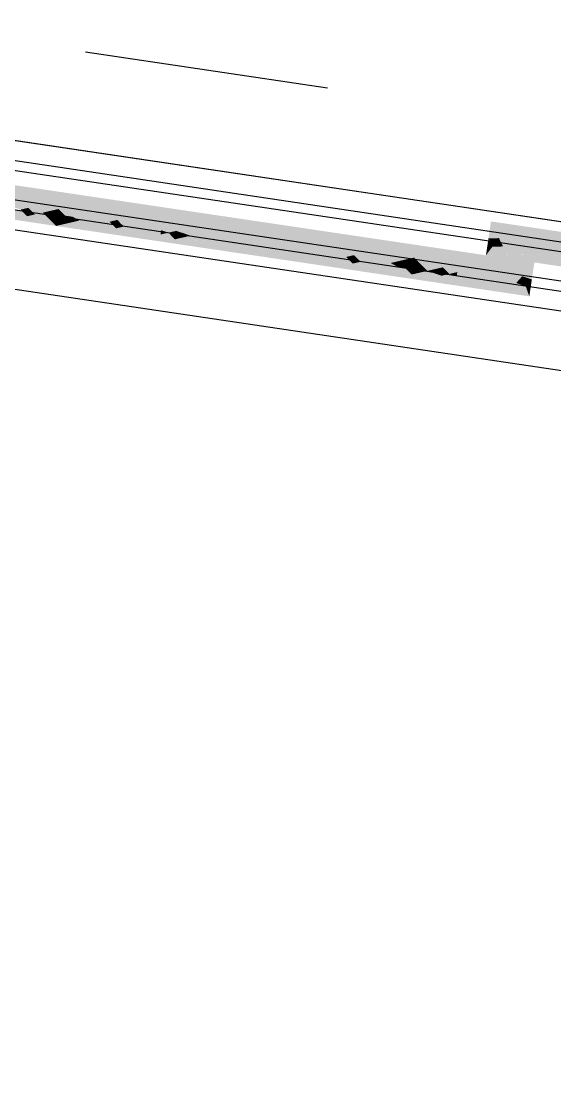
# Model space of a CAD drawing. Header units: millimetres. Extents: x 338 to 506, y 179 to 335.
# Drawn here: x 391.401 to 391.946, y 217.741 to 218.815 of the extents above; entities that cross this region are included whole.
import ezdxf

# ---------------------------------------------------------------- set-up
doc = ezdxf.new("R2010")
doc.units = ezdxf.units.MM
doc.linetypes.add('CENTER', pattern=[2, 1.25, -0.25, 0.25, -0.25])
doc.linetypes.add('DASHED2', pattern=[0.375, 0.25, -0.125])
for name, color, linetype in [('EJES_DE_COLUMNA', 255, 'DASHED2'), ('MUROS', 32, 'Continuous'), ('REJAS', 151, 'Continuous')]:
    doc.layers.add(name, color=color, linetype=linetype)

# ---------------------------------------------------------------- blocks, each defined once
blk = doc.blocks.new('*U378')
at = {"layer": 'REJAS', "color": 18, "linetype": 'Continuous', "extrusion": (0, 0, -1)}
for points in [[(-2929.0014, 1980.2666), (-2928.9927, 1980.0222), (-2928.9927, 1980.5109)], [(-2929.0102, 1980.0222), (-2929.0014, 1980.2666), (-2929.0277, 1980.5109)], [(-2929.0102, 1980.0222), (-2929.0277, 1980.5109), (-2929.0277, 1979.5336)], [(-2929.0036, 1980.0833), (-2928.9927, 1980.0222), (-2928.9971, 1980.1444)], [(-2929.0036, 1980.0833), (-2929.0058, 1980.1444), (-2929.0102, 1980.0222)], [(-2929.0009, 1980.0681), (-2929.0039, 1980.0604), (-2928.9982, 1980.0528)], [(-2929.003, 1980.0553), (-2929.001, 1980.0566), (-2929.0039, 1980.0604)], [(-2929.0039, 1980.0604), (-2929.0054, 1980.0566), (-2929.003, 1980.0553)], [(-2929.0039, 1980.0604), (-2929.0053, 1980.0681), (-2929.0069, 1980.0528)], [(-2929.0042, 1980.0375), (-2928.9927, 1980.0222), (-2928.9982, 1980.0528)], [(-2928.9982, 1980.0528), (-2929.001, 1980.0566), (-2929.003, 1980.0553)], [(-2929.0025, 1980.0528), (-2928.9982, 1980.0528), (-2929.003, 1980.0553)], [(-2928.9982, 1980.0528), (-2929.0021, 1980.0502), (-2928.9997, 1980.049)], [(-2929.0021, 1980.0502), (-2928.9982, 1980.0528), (-2929.0025, 1980.0528)], [(-2928.9997, 1980.049), (-2929.0021, 1980.0502), (-2929.0012, 1980.0451)], [(-2929.0012, 1980.0451), (-2929.0069, 1980.0528), (-2929.0042, 1980.0375)], [(-2929.0012, 1980.0451), (-2929.0021, 1980.0502), (-2929.004, 1980.049)], [(-2929.004, 1980.049), (-2929.0021, 1980.0502), (-2929.0069, 1980.0528)], [(-2929.0069, 1980.0528), (-2929.0021, 1980.0502), (-2929.0025, 1980.0528)], [(-2929.0069, 1980.0528), (-2929.0025, 1980.0528), (-2929.003, 1980.0553)], [(-2929.0054, 1980.0566), (-2929.0069, 1980.0528), (-2929.003, 1980.0553)], [(-2929.0042, 1980.0375), (-2929.0069, 1980.0528), (-2929.0102, 1980.0222)], [(-2929.0042, 1980.0375), (-2929.0024, 1980.0273), (-2928.9984, 1980.0299)], [(-2929.0024, 1980.0273), (-2929.0042, 1980.0375), (-2929.0072, 1980.0299)], [(-2928.9984, 1980.0299), (-2929.0024, 1980.0273), (-2928.9927, 1980.0222)], [(-2928.9927, 1980.0222), (-2929.0024, 1980.0273), (-2929.0014, 1980.0222)], [(-2929.0014, 1980.0222), (-2929.0024, 1980.0273), (-2929.0102, 1980.0222)], [(-2929.0102, 1980.0222), (-2929.0024, 1980.0273), (-2929.0072, 1980.0299)], [(-2928.9993, 1979.9612), (-2928.9927, 1980.0222), (-2929.0047, 1979.9917)], [(-2929.0014, 1980.0222), (-2929.0005, 1980.0172), (-2928.9927, 1980.0222)], [(-2928.9927, 1980.0222), (-2929.0005, 1980.0172), (-2928.9957, 1980.0146)], [(-2928.9993, 1979.9612), (-2928.9971, 1979.9001), (-2928.9927, 1980.0222)], [(-2929.0014, 1979.7779), (-2928.9927, 1979.5336), (-2928.9927, 1980.0222)], [(-2929.0005, 1980.0172), (-2928.9987, 1980.007), (-2928.9957, 1980.0146)], [(-2928.9987, 1980.007), (-2929.0005, 1980.0172), (-2929.0045, 1980.0146)], [(-2929.0054, 1980.0197), (-2929.0005, 1980.0172), (-2929.0014, 1980.0222)], [(-2929.0054, 1980.0197), (-2929.0045, 1980.0146), (-2929.0005, 1980.0172)], [(-2929.0102, 1980.0222), (-2929.0277, 1979.5336), (-2929.0014, 1979.7779)], [(-2929.0054, 1980.0197), (-2929.0014, 1980.0222), (-2929.0102, 1980.0222)], [(-2929.0102, 1980.0222), (-2929.0045, 1980.0146), (-2929.0054, 1980.0197)], [(-2929.0075, 1980.007), (-2929.0045, 1980.007), (-2929.0102, 1980.0222)], [(-2929.0102, 1980.0222), (-2929.0045, 1980.007), (-2929.0045, 1980.0146)], [(-2929.0047, 1979.9917), (-2929.0102, 1980.0222), (-2929.008, 1979.9612)], [(-2929.0045, 1980.007), (-2928.9987, 1980.007), (-2929.0045, 1980.0146)], [(-2928.9987, 1980.007), (-2929.0045, 1980.007), (-2929.0017, 1979.9993)], [(-2929.0017, 1979.9993), (-2929.0045, 1980.007), (-2929.0047, 1979.9917)], [(-2929.0047, 1979.9917), (-2929.0045, 1980.007), (-2929.0075, 1980.007)], [(-2929.002, 1979.9764), (-2929.0047, 1979.9917), (-2929.008, 1979.9612)], [(-2929.002, 1979.9764), (-2929.005, 1979.9688), (-2928.9993, 1979.9612)], [(-2929.0021, 1979.965), (-2929.0041, 1979.9637), (-2928.9993, 1979.9612)], [(-2928.9993, 1979.9612), (-2929.0041, 1979.9637), (-2929.0036, 1979.9612)], [(-2929.005, 1979.9688), (-2929.0041, 1979.9637), (-2929.0021, 1979.965)], [(-2929.0036, 1979.9612), (-2929.0041, 1979.9637), (-2929.008, 1979.9612)], [(-2929.0041, 1979.9637), (-2929.005, 1979.9688), (-2929.0065, 1979.965)], [(-2929.008, 1979.9612), (-2929.0041, 1979.9637), (-2929.0065, 1979.965)], [(-2929.0025, 1979.9306), (-2928.9971, 1979.9001), (-2928.9993, 1979.9612)], [(-2929.0025, 1979.9306), (-2928.9993, 1979.9612), (-2929.0053, 1979.9459)], [(-2929.0036, 1979.9612), (-2929.0032, 1979.9586), (-2928.9993, 1979.9612)], [(-2928.9993, 1979.9612), (-2929.0032, 1979.9586), (-2929.0008, 1979.9574)], [(-2929.0032, 1979.9586), (-2929.0023, 1979.9535), (-2929.0008, 1979.9574)], [(-2929.0023, 1979.9535), (-2929.008, 1979.9612), (-2929.0053, 1979.9459)], [(-2929.0023, 1979.9535), (-2929.0032, 1979.9586), (-2929.0051, 1979.9574)], [(-2929.0058, 1979.9001), (-2929.0025, 1979.9306), (-2929.008, 1979.9612)], [(-2929.0051, 1979.9574), (-2929.0032, 1979.9586), (-2929.008, 1979.9612)], [(-2929.008, 1979.9612), (-2929.0032, 1979.9586), (-2929.0036, 1979.9612)], [(-2929.0042, 1979.9154), (-2928.9998, 1979.9154), (-2929.0025, 1979.9306)], [(-2928.9998, 1979.9154), (-2929.0028, 1979.9077), (-2928.9971, 1979.9001)], [(-2928.9998, 1979.9154), (-2929.0042, 1979.9154), (-2929.0028, 1979.9077)], [(-2929.0019, 1979.9026), (-2928.9999, 1979.9039), (-2929.0028, 1979.9077)], [(-2929.0028, 1979.9077), (-2929.0043, 1979.9039), (-2929.0019, 1979.9026)], [(-2929.0028, 1979.9077), (-2929.0042, 1979.9154), (-2929.0058, 1979.9001)], [(-2928.9971, 1979.9001), (-2928.9999, 1979.9039), (-2929.0019, 1979.9026)], [(-2929.0014, 1979.9001), (-2928.9971, 1979.9001), (-2929.0019, 1979.9026)], [(-2928.9986, 1979.8963), (-2928.9971, 1979.9001), (-2929.001, 1979.8975)], [(-2928.9971, 1979.9001), (-2929.0014, 1979.9001), (-2929.001, 1979.8975)], [(-2929.0031, 1979.8848), (-2929.0004, 1979.8696), (-2928.9971, 1979.9001)], [(-2929.0036, 1979.839), (-2929.0014, 1979.7779), (-2928.9971, 1979.9001)], [(-2929.0001, 1979.8925), (-2928.9986, 1979.8963), (-2929.001, 1979.8975)], [(-2929.001, 1979.8975), (-2929.003, 1979.8963), (-2929.0001, 1979.8925)], [(-2929.0034, 1979.8988), (-2929.001, 1979.8975), (-2929.0014, 1979.9001)], [(-2929.0034, 1979.8988), (-2929.003, 1979.8963), (-2929.001, 1979.8975)], [(-2929.0058, 1979.9001), (-2929.0014, 1979.9001), (-2929.0019, 1979.9026)], [(-2929.0058, 1979.9001), (-2929.0034, 1979.8988), (-2929.0014, 1979.9001)], [(-2929.0043, 1979.9039), (-2929.0058, 1979.9001), (-2929.0019, 1979.9026)], [(-2929.003, 1979.8963), (-2929.0058, 1979.9001), (-2929.003, 1979.8925)], [(-2929.0058, 1979.9001), (-2929.0045, 1979.8925), (-2929.003, 1979.8925)], [(-2929.0034, 1979.8988), (-2929.0058, 1979.9001), (-2929.003, 1979.8963)], [(-2929.0031, 1979.8848), (-2929.0058, 1979.9001), (-2929.0047, 1979.8696)], [(-2929.0001, 1979.8925), (-2929.003, 1979.8963), (-2929.003, 1979.8925)], [(-2929.0016, 1979.8886), (-2929.0001, 1979.8925), (-2929.003, 1979.8925)], [(-2929.0031, 1979.8848), (-2929.0016, 1979.8886), (-2929.003, 1979.8925)], [(-2929.003, 1979.8925), (-2929.0045, 1979.8925), (-2929.0031, 1979.8848)], [(-2929.0004, 1979.8696), (-2929.0031, 1979.8848), (-2929.0047, 1979.8696)], [(-2929.0047, 1979.8696), (-2929.0036, 1979.839), (-2929.0004, 1979.8696)], [(-2929.0047, 1979.7474), (-2928.9993, 1979.7169), (-2929.0014, 1979.7779)], [(-2929.0047, 1979.7474), (-2929.008, 1979.7169), (-2929.002, 1979.7321)], [(-2929.005, 1979.7245), (-2928.9993, 1979.7169), (-2929.002, 1979.7321)], [(-2929.0025, 1979.6863), (-2928.9971, 1979.6558), (-2928.9993, 1979.7169)], [(-2929.0021, 1979.7207), (-2929.0041, 1979.7194), (-2928.9993, 1979.7169)], [(-2928.9993, 1979.7169), (-2929.0041, 1979.7194), (-2929.0036, 1979.7169)], [(-2929.0036, 1979.7169), (-2929.0032, 1979.7143), (-2928.9993, 1979.7169)], [(-2928.9993, 1979.7169), (-2929.0032, 1979.7143), (-2929.0008, 1979.713)], [(-2929.0053, 1979.7016), (-2929.0025, 1979.6863), (-2928.9993, 1979.7169)], [(-2929.0032, 1979.7143), (-2929.0023, 1979.7092), (-2929.0008, 1979.713)], [(-2929.005, 1979.7245), (-2929.0041, 1979.7194), (-2929.0021, 1979.7207)], [(-2929.0053, 1979.7016), (-2929.0023, 1979.7092), (-2929.008, 1979.7169)], [(-2929.0023, 1979.7092), (-2929.0032, 1979.7143), (-2929.0051, 1979.713)], [(-2929.008, 1979.7169), (-2929.0146, 1979.6558), (-2929.0025, 1979.6863)], [(-2929.0051, 1979.713), (-2929.0032, 1979.7143), (-2929.008, 1979.7169)], [(-2929.008, 1979.7169), (-2929.0032, 1979.7143), (-2929.0036, 1979.7169)], [(-2929.0036, 1979.7169), (-2929.0041, 1979.7194), (-2929.008, 1979.7169)], [(-2929.0041, 1979.7194), (-2929.005, 1979.7245), (-2929.0065, 1979.7207)], [(-2929.008, 1979.7169), (-2929.0041, 1979.7194), (-2929.0065, 1979.7207)], [(-2929.0025, 1979.6863), (-2929.0027, 1979.671), (-2928.9998, 1979.671)], [(-2929.0056, 1979.6787), (-2929.0027, 1979.671), (-2929.0025, 1979.6863)], [(-2929.0086, 1979.671), (-2929.0027, 1979.671), (-2929.0056, 1979.6787)], [(-2928.9998, 1979.671), (-2929.0027, 1979.671), (-2928.9971, 1979.6558)], [(-2928.9971, 1979.6558), (-2929.0027, 1979.671), (-2929.0028, 1979.6634)], [(-2928.9971, 1979.6558), (-2929.0028, 1979.6634), (-2929.0019, 1979.6583)], [(-2929.0019, 1979.6583), (-2929.0028, 1979.6634), (-2929.0067, 1979.6609)], [(-2929.0019, 1979.6583), (-2929.0067, 1979.6609), (-2929.0058, 1979.6558)], [(-2929.0027, 1979.671), (-2929.0086, 1979.671), (-2929.0028, 1979.6634)], [(-2929.0086, 1979.671), (-2929.0067, 1979.6609), (-2929.0028, 1979.6634)], [(-2929.0058, 1979.6558), (-2929.0067, 1979.6609), (-2929.0146, 1979.6558)], [(-2929.0067, 1979.6609), (-2929.0086, 1979.671), (-2929.0116, 1979.6634)], [(-2929.0146, 1979.6558), (-2929.0067, 1979.6609), (-2929.0116, 1979.6634)], [(-2929.0036, 1979.5947), (-2928.9927, 1979.5336), (-2928.9971, 1979.6558)], [(-2928.9995, 1979.6571), (-2929.0016, 1979.6566), (-2928.9971, 1979.6558)], [(-2928.9971, 1979.6558), (-2929.0016, 1979.6566), (-2929.0014, 1979.6558)], [(-2928.9971, 1979.6558), (-2929.0013, 1979.6549), (-2928.999, 1979.6545)], [(-2929.0013, 1979.6549), (-2928.9971, 1979.6558), (-2929.0014, 1979.6558)], [(-2928.9971, 1979.6558), (-2929.0049, 1979.6507), (-2929.0001, 1979.6481)], [(-2929.0031, 1979.6405), (-2929.0004, 1979.6252), (-2928.9971, 1979.6558)], [(-2928.999, 1979.6545), (-2929.0013, 1979.6549), (-2929.001, 1979.6532)], [(-2929.0019, 1979.6583), (-2929.0016, 1979.6566), (-2928.9995, 1979.6571)], [(-2929.0049, 1979.6507), (-2929.0031, 1979.6405), (-2929.0001, 1979.6481)], [(-2929.001, 1979.6532), (-2929.0013, 1979.6549), (-2929.0034, 1979.6545)], [(-2929.001, 1979.6532), (-2929.0034, 1979.6545), (-2929.0039, 1979.6532)], [(-2929.0039, 1979.6532), (-2929.003, 1979.652), (-2929.001, 1979.6532)], [(-2929.0034, 1979.6545), (-2929.0013, 1979.6549), (-2929.0058, 1979.6558)], [(-2929.0058, 1979.6558), (-2929.0013, 1979.6549), (-2929.0014, 1979.6558)], [(-2929.0014, 1979.6558), (-2929.0016, 1979.6566), (-2929.0058, 1979.6558)], [(-2929.0016, 1979.6566), (-2929.0019, 1979.6583), (-2929.0039, 1979.6571)], [(-2929.0058, 1979.6558), (-2929.0016, 1979.6566), (-2929.0039, 1979.6571)], [(-2929.0049, 1979.6507), (-2929.003, 1979.652), (-2929.0039, 1979.6532)], [(-2929.0091, 1979.6252), (-2929.0031, 1979.6405), (-2929.0146, 1979.6558)], [(-2929.0031, 1979.6405), (-2929.0049, 1979.6507), (-2929.0088, 1979.6481)], [(-2929.0034, 1979.6545), (-2929.0058, 1979.6558), (-2929.0039, 1979.6532)], [(-2929.0146, 1979.6558), (-2929.0277, 1979.5336), (-2929.0036, 1979.5947)], [(-2929.0058, 1979.6558), (-2929.0054, 1979.6532), (-2929.0039, 1979.6532)], [(-2929.0054, 1979.6532), (-2929.0049, 1979.6507), (-2929.0039, 1979.6532)], [(-2929.0088, 1979.6481), (-2929.0049, 1979.6507), (-2929.0146, 1979.6558)], [(-2929.0146, 1979.6558), (-2929.0049, 1979.6507), (-2929.0058, 1979.6558)], [(-2929.0031, 1979.6405), (-2929.0032, 1979.6329), (-2929.0017, 1979.6329)], [(-2929.0046, 1979.6367), (-2929.0032, 1979.6329), (-2929.0031, 1979.6405)], [(-2929.0017, 1979.6329), (-2929.0032, 1979.6329), (-2929.0004, 1979.6252)], [(-2929.0004, 1979.6252), (-2929.0032, 1979.6329), (-2929.0032, 1979.6291)], [(-2929.0032, 1979.6291), (-2929.0052, 1979.6278), (-2929.0004, 1979.6252)], [(-2929.0061, 1979.6329), (-2929.0032, 1979.6329), (-2929.0046, 1979.6367)], [(-2929.0061, 1979.6329), (-2929.0052, 1979.6278), (-2929.0032, 1979.6291)], [(-2929.0032, 1979.6329), (-2929.0061, 1979.6329), (-2929.0032, 1979.6291)], [(-2929.0076, 1979.6291), (-2929.0052, 1979.6278), (-2929.0061, 1979.6329)], [(-2929.0091, 1979.6252), (-2929.0052, 1979.6278), (-2929.0076, 1979.6291)], [(-2929.0004, 1979.6252), (-2929.0052, 1979.6278), (-2929.0047, 1979.6252)], [(-2929.0019, 1979.6214), (-2929.0004, 1979.6252), (-2929.0043, 1979.6227)], [(-2929.0004, 1979.6252), (-2929.0047, 1979.6252), (-2929.0043, 1979.6227)], [(-2929.0034, 1979.6176), (-2929.002, 1979.61), (-2929.0004, 1979.6252)], [(-2929.0034, 1979.6176), (-2929.0019, 1979.6214), (-2929.0043, 1979.6227)], [(-2929.0064, 1979.61), (-2929.002, 1979.61), (-2929.0034, 1979.6176)], [(-2929.0064, 1979.61), (-2929.0034, 1979.6176), (-2929.0091, 1979.6252)], [(-2929.0043, 1979.6227), (-2929.0062, 1979.6214), (-2929.0034, 1979.6176)], [(-2929.0047, 1979.6252), (-2929.0091, 1979.6252), (-2929.0043, 1979.6227)], [(-2929.0091, 1979.6252), (-2929.0062, 1979.6214), (-2929.0043, 1979.6227)], [(-2929.0052, 1979.6278), (-2929.0091, 1979.6252), (-2929.0047, 1979.6252)], [(-2929.0036, 1979.5947), (-2929.002, 1979.61), (-2929.0064, 1979.61)], [(-2929.0036, 1979.5947), (-2929.004, 1979.5642), (-2928.9982, 1979.5642)], [(-2929.0097, 1979.5794), (-2929.004, 1979.5642), (-2929.0036, 1979.5947)], [(-2929.0157, 1979.5642), (-2929.004, 1979.5642), (-2929.0097, 1979.5794)], [(-2928.9982, 1979.5642), (-2929.004, 1979.5642), (-2928.9927, 1979.5336)], [(-2928.9927, 1979.5336), (-2929.004, 1979.5642), (-2929.0042, 1979.5489)], [(-2929.004, 1979.5642), (-2929.0157, 1979.5642), (-2929.0042, 1979.5489)], [(-2929.0157, 1979.5642), (-2929.012, 1979.5438), (-2929.0042, 1979.5489)], [(-2929.012, 1979.5438), (-2929.0157, 1979.5642), (-2929.0217, 1979.5489)], [(-2928.9927, 1979.5336), (-2929.0042, 1979.5489), (-2929.0024, 1979.5387)], [(-2929.0024, 1979.5387), (-2929.0042, 1979.5489), (-2929.012, 1979.5438)], [(-2929.0024, 1979.5387), (-2929.012, 1979.5438), (-2929.0102, 1979.5336)], [(-2929.0102, 1979.5336), (-2929.012, 1979.5438), (-2929.0277, 1979.5336)], [(-2929.0277, 1979.5336), (-2929.012, 1979.5438), (-2929.0217, 1979.5489)], [(-2928.9975, 1979.5362), (-2929.0018, 1979.5353), (-2928.9927, 1979.5336)], [(-2928.9927, 1979.5336), (-2929.0018, 1979.5353), (-2929.0014, 1979.5336)], [(-2929.0024, 1979.5387), (-2929.0018, 1979.5353), (-2928.9975, 1979.5362)], [(-2929.0014, 1979.5336), (-2929.0018, 1979.5353), (-2929.0102, 1979.5336)], [(-2929.0018, 1979.5353), (-2929.0024, 1979.5387), (-2929.0063, 1979.5362)], [(-2929.0102, 1979.5336), (-2929.0018, 1979.5353), (-2929.0063, 1979.5362)]]:
    blk.add_solid(points, dxfattribs=at)
blk = doc.blocks.new('*U379')
at = {"layer": 'REJAS', "color": 18, "linetype": 'Continuous', "extrusion": (0, 0, -1)}
for points in [[(-2929.0364, 1979.3279), (-2929.0277, 1979.0722), (-2929.0277, 1979.5836)], [(-2929.0277, 1979.5836), (-2929.0374, 1979.5783), (-2929.0392, 1979.5676)], [(-2929.0325, 1979.581), (-2929.0277, 1979.5836), (-2929.0368, 1979.5818)], [(-2929.0277, 1979.5836), (-2929.0364, 1979.5836), (-2929.0368, 1979.5818)], [(-2929.0332, 1979.5517), (-2929.0277, 1979.5836), (-2929.039, 1979.5517)], [(-2929.0277, 1979.5836), (-2929.0392, 1979.5676), (-2929.039, 1979.5517)], [(-2929.0386, 1979.5197), (-2929.0321, 1979.4558), (-2929.0277, 1979.5836)], [(-2929.0374, 1979.5783), (-2929.0325, 1979.581), (-2929.0368, 1979.5818)], [(-2929.0452, 1979.0722), (-2929.0364, 1979.3279), (-2929.0627, 1979.5836)], [(-2929.0364, 1979.5836), (-2929.0452, 1979.5836), (-2929.0368, 1979.5818)], [(-2929.0452, 1979.5836), (-2929.0413, 1979.581), (-2929.0368, 1979.5818)], [(-2929.0368, 1979.5818), (-2929.0413, 1979.581), (-2929.0374, 1979.5783)], [(-2929.0374, 1979.5783), (-2929.0452, 1979.5836), (-2929.047, 1979.573)], [(-2929.0374, 1979.5783), (-2929.047, 1979.573), (-2929.0392, 1979.5676)], [(-2929.0496, 1979.4558), (-2929.0386, 1979.5197), (-2929.0627, 1979.5836)], [(-2929.0452, 1979.0722), (-2929.0627, 1979.5836), (-2929.0627, 1978.5609)], [(-2929.0452, 1979.5836), (-2929.0627, 1979.5836), (-2929.047, 1979.573)], [(-2929.0627, 1979.5836), (-2929.0567, 1979.5676), (-2929.047, 1979.573)], [(-2929.039, 1979.5517), (-2929.0392, 1979.5676), (-2929.0507, 1979.5517)], [(-2929.0507, 1979.5517), (-2929.0392, 1979.5676), (-2929.047, 1979.573)], [(-2929.047, 1979.573), (-2929.0567, 1979.5676), (-2929.0507, 1979.5517)], [(-2929.0386, 1979.5197), (-2929.0332, 1979.5517), (-2929.039, 1979.5517)], [(-2929.0447, 1979.5357), (-2929.0386, 1979.5197), (-2929.039, 1979.5517)], [(-2929.0507, 1979.5517), (-2929.0447, 1979.5357), (-2929.039, 1979.5517)], [(-2929.0386, 1979.5197), (-2929.0414, 1979.5037), (-2929.037, 1979.5037)]]:
    blk.add_solid(points, dxfattribs=at)
blk = doc.blocks.new('BAÑOS_PUBLICOS_PISO_1')
at = {"layer": 'MUROS'}
blk.add_lwpolyline([(2928.9227, 1980.53587), (2928.9227, 1975.93587), (2929.0727, 1975.93587), (2929.0727, 1980.53587)], dxfattribs=at)
blk.add_lwpolyline([(2928.9227, 1980.53587), (2928.9227, 1975.93587), (2929.0727, 1975.93587), (2929.0727, 1980.53587)], dxfattribs=at)
at = {"layer": 'REJAS', "color": 18}
for p, q in [((2928.9827, 1980.53587), (2928.9827, 1978.53587)), ((2929.0727, 1978.53587), (2929.0727, 1980.53587)), ((2929.0027, 1980.51087), (2929.0027, 1978.56087)), ((2929.0127, 1978.56087), (2929.0127, 1980.51087)), ((2929.0427, 1980.51087), (2929.0427, 1978.56087)), ((2929.0527, 1980.51087), (2929.0527, 1978.56087))]:
    blk.add_line(p, q, dxfattribs=at)
at = {"layer": 'REJAS', "color": 18, "linetype": 'Continuous'}
for name in ['*U378', '*U379']:
    blk.add_blockref(name, (0, 0), dxfattribs=at)
blk = doc.blocks.new('EJES_ESTRUCTURALES')
at = {"layer": 'EJES_DE_COLUMNA', "color": 9, "linetype": 'CENTER'}
blk.add_line((667.62768, 131.2663), (667.62768, 199.7363), dxfattribs=at)
blk = doc.blocks.new('A$C7152A42C')
at = {"color": 18}
blk.add_blockref('BAÑOS_PUBLICOS_PISO_1', (-2892.7659, -1880.28762), dxfattribs=at)
at = {"layer": 'EJES_DE_COLUMNA'}
blk.add_blockref('EJES_ESTRUCTURALES', (-631.22088, -95.28525), dxfattribs=at)

msp = doc.modelspace()

# ---------------------------------------------------------------- block references
at = {"layer": 'MUROS', "color": 32, "rotation": 81.53046525965426}
msp.add_blockref('A$C7152A42C', (484.7482, 168.0844), dxfattribs=at)

doc.saveas('drawing.dxf')
